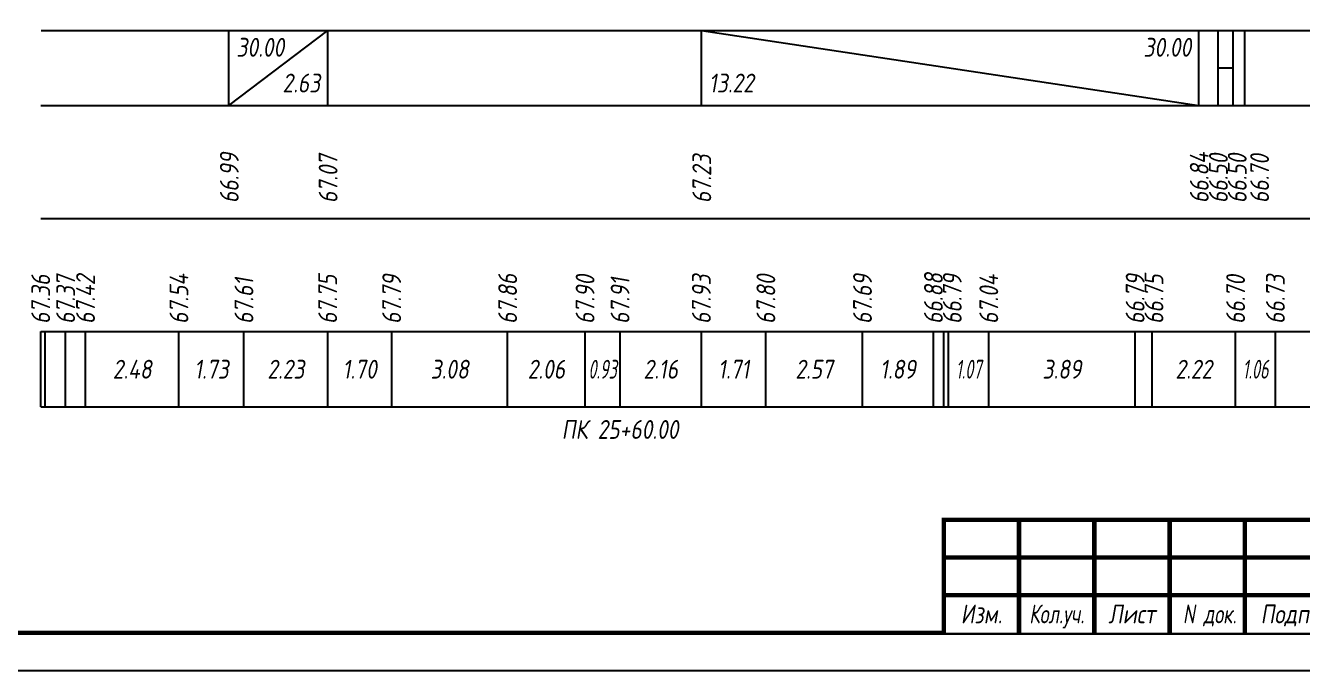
# Model space of a CAD drawing. Extents: x -717 to 1451, y -133302 to 233.
# Drawn here: x 77.9 to 247.6, y -39667.4 to -39581.8 of the extents above; entities that cross this region are included whole.
import ezdxf
from ezdxf.enums import TextEntityAlignment as Align

# ---------------------------------------------------------------- set-up
doc = ezdxf.new("R2010")
doc.units = 0
for name, color, linetype in [('Зарамочное оформление', 7, 'Continuous'), ('Код_510', 7, 'Continuous'), ('Код_516', 1, 'Continuous'), ('Подписи поперечников', 7, 'Continuous'), ('Таблица', 7, 'Continuous')]:
    doc.layers.add(name, color=color, linetype=linetype)
doc.styles.add('М', font='romand.shx', dxfattribs={"width": 0.8, "oblique": 10, "height": 2.5})

# ---------------------------------------------------------------- blocks, each defined once
blk = doc.blocks.new('Штамп')
at = {"linetype": 'Continuous'}
blk.add_wipeout([(199.95, -411.25), (384.95, -411.25), (384.95, -426.25), (199.95, -426.25)], dxfattribs=at).dxf.layer = 'Зарамочное оформление'
at = {"layer": 'Зарамочное оформление', "linetype": 'Continuous', "lineweight": -3, "const_width": 0.6, "flags": 128}
for points in [[(199.95, -426.25), (199.95, -411.25), (384.95, -411.25)], [(209.95, -411.25), (209.95, -426.25)], [(219.95, -411.25), (219.95, -426.25)], [(229.95, -411.25), (229.95, -426.25)], [(239.95, -411.25), (239.95, -426.25)], [(199.95, -416.25), (264.95, -416.25)], [(199.95, -421.25), (264.95, -421.25)]]:
    blk.add_lwpolyline(points, dxfattribs=at)
at = {"layer": 'Зарамочное оформление', "linetype": 'Continuous', "style": 'М', "oblique": 10}
for s, width, p in [('N док.', 0.7, (235.28, -423.75)), ('Подпись', 0.8, (247.45, -423.75)), ('Изм.', 0.8, (204.95, -423.75)), ('Кол.уч.', 0.7, (214.95, -423.75)), ('Лист', 0.8, (224.95, -423.75))]:
    blk.add_text(s, height=2.5, dxfattribs=dict(at, width=width)).set_placement(p, align=Align.MIDDLE_CENTER)
blk = doc.blocks.new('шифр')
blk.add_blockref('Штамп', (0, -39296))

msp = doc.modelspace()

# ---------------------------------------------------------------- linework, layer by layer
at = {"flags": 128}
msp.add_lwpolyline([(-30.054, -39667.421), (389.946, -39667.421), (389.946, -39370.421), (-30.054, -39370.421)], close=True, dxfattribs=at)
at = {"const_width": 0.6, "flags": 128}
msp.add_lwpolyline([(-10.054, -39662.421), (384.946, -39662.421), (384.946, -39375.421), (-10.054, -39375.421)], close=True, dxfattribs=at)
at = {"layer": 'Код_510'}
for p, q in [((79.946, -39632.421), (79.946, -39622.421)), ((80.519, -39632.421), (80.519, -39622.421)), ((83.258, -39632.421), (83.258, -39622.421)), ((85.902, -39632.421), (85.902, -39622.421)), ((98.309, -39632.421), (98.309, -39622.421)), ((106.953, -39632.421), (106.953, -39622.421)), ((118.079, -39632.421), (118.079, -39622.421)), ((126.581, -39632.421), (126.581, -39622.421)), ((141.993, -39632.421), (141.993, -39622.421)), ((152.279, -39632.421), (152.279, -39622.421)), ((156.932, -39632.421), (156.932, -39622.421)), ((167.737, -39632.421), (167.737, -39622.421)), ((176.308, -39632.421), (176.308, -39622.421)), ((189.145, -39632.421), (189.145, -39622.421)), ((198.571, -39632.421), (198.571, -39622.421)), ((199.941, -39632.421), (199.941, -39622.421)), ((200.568, -39632.421), (200.568, -39622.421)), ((205.928, -39632.421), (205.928, -39622.421)), ((225.373, -39632.421), (225.373, -39622.421)), ((227.613, -39632.421), (227.613, -39622.421)), ((238.726, -39632.421), (238.726, -39622.421)), ((244.017, -39632.421), (244.017, -39622.421))]:
    msp.add_line(p, q, dxfattribs=at)
at = {"layer": 'Код_516'}
for p, q in [((104.946, -39592.421), (104.946, -39582.421)), ((104.946, -39592.421), (118.079, -39582.421)), ((118.079, -39592.421), (118.079, -39582.421)), ((167.737, -39592.421), (167.737, -39582.421)), ((167.737, -39582.421), (233.838, -39592.421)), ((233.838, -39592.421), (233.838, -39582.421)), ((236.386, -39592.421), (236.386, -39582.421)), ((238.386, -39592.421), (238.386, -39582.421)), ((239.938, -39592.421), (239.938, -39582.421)), ((236.386, -39587.421), (238.386, -39587.421))]:
    msp.add_line(p, q, dxfattribs=at)
at = {"layer": 'Таблица'}
for p, q in [((80, -39582.421), (264.992, -39582.421)), ((79.946, -39592.421), (264.938, -39592.421)), ((79.946, -39607.421), (264.938, -39607.421)), ((79.946, -39622.421), (264.938, -39622.421)), ((79.946, -39632.421), (264.938, -39632.421))]:
    msp.add_line(p, q, dxfattribs=at)

# ---------------------------------------------------------------- texts
at = {"layer": 'Код_510', "style": 'М', "oblique": 10, "width": 0.8}
for s, p in [('67.36', (79.946, -39621.421)), ('67.37', (83.258, -39621.421)), ('67.42', (85.902, -39621.421)), ('67.54', (98.309, -39621.421)), ('67.75', (118.079, -39621.421)), ('67.79', (126.581, -39621.421)), ('67.86', (141.993, -39621.421)), ('67.90', (152.279, -39621.421)), ('67.93', (167.737, -39621.421)), ('67.80', (176.308, -39621.421)), ('67.69', (189.145, -39621.421)), ('66.88', (198.571, -39621.421)), ('66.79', (201.071, -39621.421)), ('67.04', (205.928, -39621.421)), ('66.79', (225.373, -39621.421)), ('66.75', (227.873, -39621.421)), ('66.70', (238.726, -39621.421)), ('66.73', (244.017, -39621.421)), ('67.61', (106.953, -39621.421)), ('67.91', (156.932, -39621.421))]:
    msp.add_text(s, height=2.5, rotation=90, dxfattribs=at).set_placement(p, align=Align.MIDDLE_LEFT)
at = {"layer": 'Код_510', "style": 'М', "oblique": 10}
for s, width, p in [('2.48', 0.8, (92.106, -39627.421)), ('1.73', 0.8, (102.631, -39627.421)), ('2.23', 0.8, (112.516, -39627.421)), ('1.70', 0.8, (122.33, -39627.421)), ('3.08', 0.8, (134.287, -39627.421)), ('2.06', 0.8, (147.136, -39627.421)), ('0.93', 0.6, (154.605, -39627.421)), ('2.16', 0.8, (162.334, -39627.421)), ('1.71', 0.8, (172.022, -39627.421)), ('2.57', 0.8, (182.726, -39627.421)), ('1.89', 0.8, (193.858, -39627.421)), ('1.07', 0.6, (203.248, -39627.421)), ('3.89', 0.8, (215.65, -39627.421)), ('2.22', 0.8, (233.169, -39627.421)), ('1.06', 0.6, (241.371, -39627.421))]:
    msp.add_text(s, height=2.5, dxfattribs=dict(at, width=width)).set_placement(p, align=Align.MIDDLE_CENTER)
at = {"layer": 'Код_516', "style": 'М', "oblique": 10, "width": 0.8}
msp.add_text('30.00', height=2.5, dxfattribs=at).set_placement((105.946, -39583.421), align=Align.TOP_LEFT)
msp.add_text('30.00', height=2.5, dxfattribs=at).set_placement((232.838, -39583.421), align=Align.TOP_RIGHT)
msp.add_text('2.63', height=2.5, dxfattribs=at).set_placement((117.079, -39591.421), align=Align.BOTTOM_RIGHT)
msp.add_text('13.22', height=2.5, dxfattribs=at).set_placement((168.737, -39591.421), align=Align.BOTTOM_LEFT)
for s, p in [('66.99', (105, -39605.371)), ('67.07', (118.134, -39605.371)), ('67.23', (167.791, -39605.371)), ('66.84', (233.892, -39605.371)), ('66.50', (236.44, -39605.371)), ('66.50', (238.94, -39605.371)), ('66.70', (241.913, -39605.371))]:
    msp.add_text(s, height=2.5, rotation=90, dxfattribs=at).set_placement(p, align=Align.MIDDLE_LEFT)
at = {"layer": 'Подписи поперечников', "style": 'М', "oblique": 10, "width": 0.8}
msp.add_text('ПК 25+60.00', height=2.5, dxfattribs=at).set_placement((156.932, -39637.421), align=Align.BOTTOM_CENTER)

# ---------------------------------------------------------------- next in the draw order: block references
msp.add_blockref('шифр', (0, 59.829))

doc.saveas('drawing.dxf')
